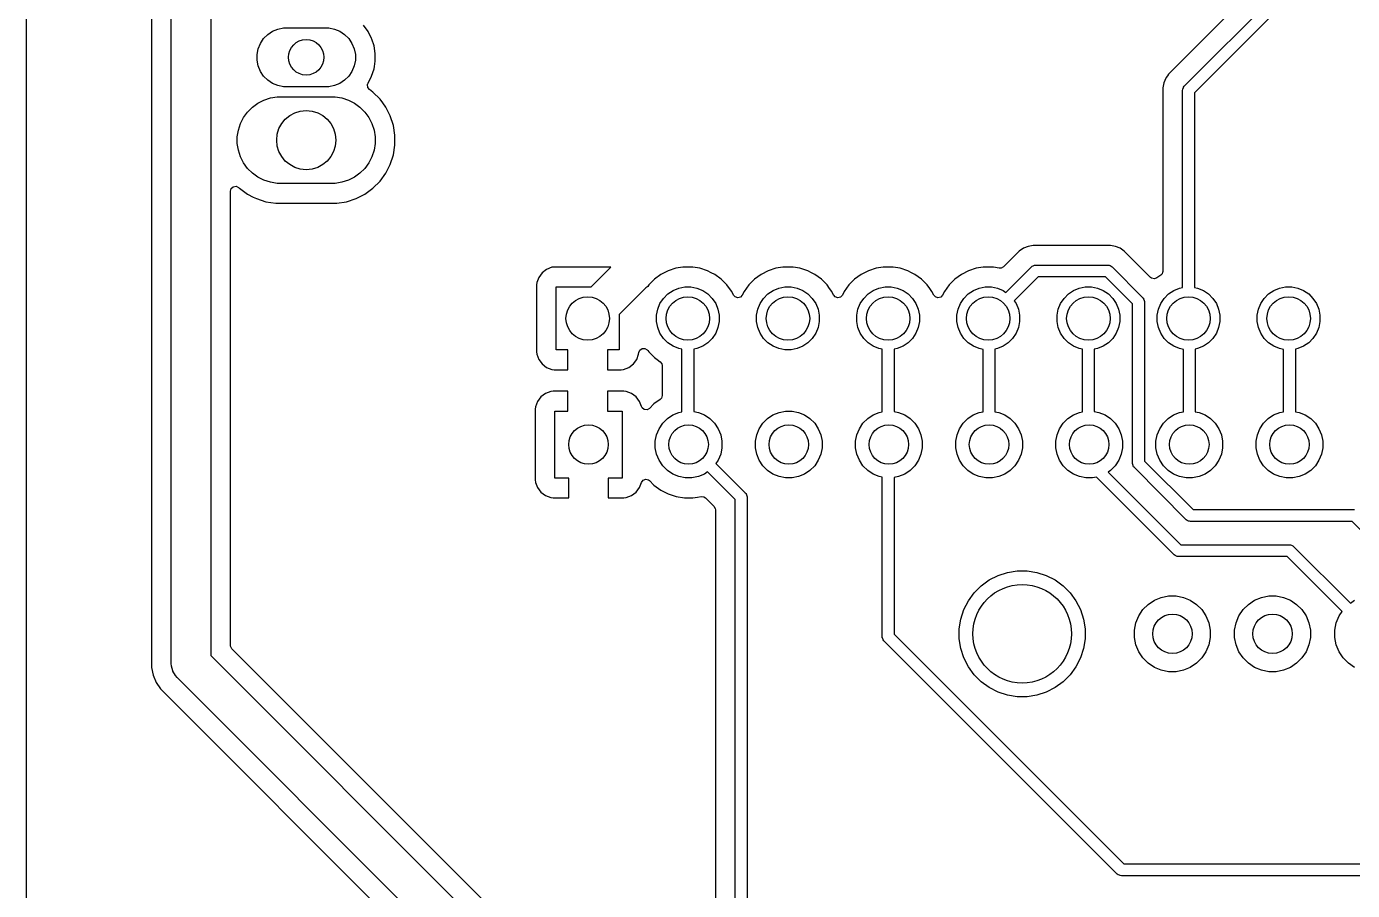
# Model space of a CAD drawing. Extents: x 4.41 to 8.11, y -5.15 to -2.23.
# Drawn here: x 4.414 to 5.739, y -4.548 to -3.685 of the extents above; entities that cross this region are included whole.
import ezdxf

# ---------------------------------------------------------------- set-up
doc = ezdxf.new("R2010")
doc.units = 0
doc.header["$MEASUREMENT"] = 0
doc.layers.add('BLACK', color=7, linetype='CONTINUOUS')

msp = doc.modelspace()

# ---------------------------------------------------------------- linework, layer by layer
at = {"layer": 'BLACK', "linetype": 'CONTINUOUS'}
for p, q in [((4.4144, -5.0424), (4.4144, -2.2384)), ((5.5706, -3.7445), (5.9216, -3.3935)), ((5.9317, -3.4001), (5.5807, -3.7511)), ((5.8559, -3.4314), (5.5549, -3.7324)), ((4.5393, -3.5808), (4.5393, -4.325)), ((4.559, -4.3211), (4.559, -3.5847)), ((4.5984, -3.5928), (4.5984, -4.313)), ((4.6512, -3.697), (4.6553, -3.6929)), ((4.6553, -3.6929), (4.6601, -3.6897)), ((4.6601, -3.6897), (4.6654, -3.6875)), ((4.6654, -3.6875), (4.6711, -3.6864)), ((4.6711, -3.6864), (4.674, -3.6862)), ((4.674, -3.6862), (4.7134, -3.6862)), ((4.7134, -3.6862), (4.7163, -3.6864)), ((4.7163, -3.6864), (4.722, -3.6875)), ((4.722, -3.6875), (4.7273, -3.6897)), ((4.7273, -3.6897), (4.7321, -3.6929)), ((4.7321, -3.6929), (4.7362, -3.697)), ((4.7555, -3.6899), (4.7509, -3.6837)), ((4.759, -3.6968), (4.7555, -3.6899)), ((4.6446, -3.7129), (4.6458, -3.7072)), ((4.6458, -3.7072), (4.648, -3.7018)), ((4.648, -3.7018), (4.6512, -3.697)), ((4.7362, -3.697), (4.7394, -3.7018)), ((4.7394, -3.7018), (4.7416, -3.7072)), ((4.7416, -3.7072), (4.7428, -3.7129)), ((4.7592, -3.6976), (4.759, -3.6968)), ((4.759, -3.6968), (4.759, -3.6968)), ((4.759, -3.6968), (4.759, -3.6968)), ((4.7614, -3.7042), (4.7592, -3.6976)), ((4.7626, -3.7119), (4.7614, -3.7042)), ((4.6446, -3.7186), (4.6446, -3.7129)), ((4.6458, -3.7243), (4.6446, -3.7186)), ((4.7428, -3.7186), (4.7416, -3.7243)), ((4.7428, -3.7129), (4.7428, -3.7186)), ((4.7618, -3.7249), (4.7626, -3.7196)), ((4.7626, -3.7196), (4.7626, -3.7119)), ((4.648, -3.7297), (4.6458, -3.7243)), ((4.6512, -3.7345), (4.648, -3.7297)), ((4.7394, -3.7297), (4.7362, -3.7345)), ((4.7416, -3.7243), (4.7394, -3.7297)), ((4.759, -3.7346), (4.7614, -3.7273)), ((4.7614, -3.7273), (4.7618, -3.7249)), ((5.5549, -3.7324), (5.5537, -3.7341)), ((4.6553, -3.7386), (4.6512, -3.7345)), ((4.6601, -3.7418), (4.6553, -3.7386)), ((4.6654, -3.744), (4.6601, -3.7418)), ((4.6711, -3.7451), (4.6654, -3.744)), ((4.674, -3.7453), (4.6711, -3.7451)), ((4.7134, -3.7453), (4.674, -3.7453)), ((4.7163, -3.7451), (4.7134, -3.7453)), ((4.722, -3.744), (4.7163, -3.7451)), ((4.7273, -3.7418), (4.722, -3.744)), ((4.7321, -3.7386), (4.7273, -3.7418)), ((4.7362, -3.7345), (4.7321, -3.7386)), ((4.755, -3.7429), (4.7554, -3.7417)), ((4.7552, -3.7457), (4.755, -3.7429)), ((4.7569, -3.7479), (4.7552, -3.7457)), ((4.7554, -3.7417), (4.7555, -3.7416)), ((4.7555, -3.7416), (4.759, -3.7346)), ((4.7555, -3.7416), (4.7555, -3.7416)), ((5.5502, -3.7412), (5.5492, -3.7462)), ((5.5492, -3.7462), (5.5492, -3.9292)), ((5.5521, -3.7365), (5.5502, -3.7412)), ((5.5502, -3.7412), (5.5502, -3.7412)), ((5.5526, -3.7358), (5.5521, -3.7365)), ((5.5521, -3.7365), (5.5521, -3.7365)), ((5.5537, -3.7341), (5.5526, -3.7358)), ((5.5526, -3.7358), (5.5526, -3.7358)), ((5.5526, -3.7358), (5.5526, -3.7358)), ((5.569, -3.7475), (5.5698, -3.7457)), ((5.5698, -3.7457), (5.5699, -3.7454)), ((5.5699, -3.7454), (5.5706, -3.7445)), ((4.6455, -3.7615), (4.6515, -3.7584)), ((4.6515, -3.7584), (4.658, -3.7563)), ((4.658, -3.7563), (4.6647, -3.7553)), ((4.6647, -3.7553), (4.6681, -3.7551)), ((4.6681, -3.7551), (4.7193, -3.7551)), ((4.7193, -3.7551), (4.7227, -3.7553)), ((4.7227, -3.7553), (4.7294, -3.7563)), ((4.7294, -3.7563), (4.7359, -3.7584)), ((4.7359, -3.7584), (4.7419, -3.7615)), ((4.7603, -3.7504), (4.7569, -3.7479)), ((4.7674, -3.7574), (4.7603, -3.7504)), ((4.7603, -3.7504), (4.7603, -3.7504)), ((4.7702, -3.7613), (4.7674, -3.7574)), ((4.7674, -3.7574), (4.7674, -3.7574)), ((5.5689, -3.7487), (5.569, -3.7475)), ((5.5689, -3.9456), (5.5689, -3.7487)), ((5.5807, -3.7511), (5.5807, -3.9456)), ((4.6312, -3.7758), (4.6352, -3.7703)), ((4.6352, -3.7703), (4.64, -3.7655)), ((4.64, -3.7655), (4.6455, -3.7615)), ((4.7419, -3.7615), (4.7474, -3.7655)), ((4.7474, -3.7655), (4.7522, -3.7703)), ((4.7522, -3.7703), (4.7562, -3.7758)), ((4.7732, -3.7654), (4.7702, -3.7613)), ((4.7746, -3.7682), (4.7732, -3.7654)), ((4.7777, -3.7742), (4.7746, -3.7682)), ((4.626, -3.7883), (4.6281, -3.7819)), ((4.6281, -3.7819), (4.6312, -3.7758)), ((4.7562, -3.7758), (4.7593, -3.7819)), ((4.7593, -3.7819), (4.7614, -3.7883)), ((4.7808, -3.7837), (4.7777, -3.7742)), ((4.7777, -3.7742), (4.7777, -3.7742)), ((4.7777, -3.7742), (4.7777, -3.7742)), ((4.7823, -3.7935), (4.7808, -3.7837)), ((4.6249, -3.795), (4.626, -3.7883)), ((4.6249, -3.8018), (4.6249, -3.795)), ((4.7614, -3.7883), (4.7625, -3.795)), ((4.7625, -3.795), (4.7625, -3.8018)), ((4.7823, -3.8034), (4.7823, -3.7935)), ((4.626, -3.8085), (4.6249, -3.8018)), ((4.6281, -3.815), (4.626, -3.8085)), ((4.7614, -3.8085), (4.7593, -3.815)), ((4.7625, -3.8018), (4.7614, -3.8085)), ((4.7777, -3.8226), (4.7808, -3.8132)), ((4.7808, -3.8132), (4.7823, -3.8034)), ((4.6312, -3.8211), (4.6281, -3.815)), ((4.6352, -3.8266), (4.6312, -3.8211)), ((4.64, -3.8314), (4.6352, -3.8266)), ((4.7522, -3.8266), (4.7474, -3.8314)), ((4.7562, -3.8211), (4.7522, -3.8266)), ((4.7593, -3.815), (4.7562, -3.8211)), ((4.7732, -3.8315), (4.7777, -3.8226)), ((4.6455, -3.8354), (4.64, -3.8314)), ((4.6515, -3.8384), (4.6455, -3.8354)), ((4.658, -3.8405), (4.6515, -3.8384)), ((4.7359, -3.8384), (4.7294, -3.8405)), ((4.7419, -3.8354), (4.7359, -3.8384)), ((4.7474, -3.8314), (4.7419, -3.8354)), ((4.7603, -3.8465), (4.7674, -3.8395)), ((4.7674, -3.8395), (4.7732, -3.8315)), ((4.6181, -3.8493), (4.6189, -3.8467)), ((4.6181, -4.3028), (4.6181, -3.8493)), ((4.6189, -3.8467), (4.6209, -3.8449)), ((4.6209, -3.8449), (4.6237, -3.8445)), ((4.6237, -3.8445), (4.6262, -3.8456)), ((4.6262, -3.8456), (4.6264, -3.8459)), ((4.6264, -3.8459), (4.6271, -3.8465)), ((4.6271, -3.8465), (4.6271, -3.8465)), ((4.6271, -3.8465), (4.6324, -3.8504)), ((4.6324, -3.8504), (4.6351, -3.8523)), ((4.6351, -3.8523), (4.6407, -3.8552)), ((4.6647, -3.8416), (4.658, -3.8405)), ((4.6681, -3.8417), (4.6647, -3.8416)), ((4.7193, -3.8417), (4.6681, -3.8417)), ((4.7227, -3.8416), (4.7193, -3.8417)), ((4.7294, -3.8405), (4.7227, -3.8416)), ((4.7435, -3.8568), (4.7523, -3.8523)), ((4.7523, -3.8523), (4.7603, -3.8465)), ((4.6407, -3.8552), (4.6439, -3.8568)), ((4.6439, -3.8568), (4.6439, -3.8568)), ((4.6439, -3.8568), (4.6439, -3.8568)), ((4.6439, -3.8568), (4.6534, -3.8599)), ((4.6534, -3.8599), (4.6632, -3.8614)), ((4.6632, -3.8614), (4.6632, -3.8614)), ((4.6632, -3.8614), (4.7243, -3.8614)), ((4.7243, -3.8614), (4.734, -3.8599)), ((4.7243, -3.8614), (4.7243, -3.8614)), ((4.734, -3.8599), (4.7435, -3.8568)), ((5.4146, -3.9045), (5.41, -3.9064)), ((5.4196, -3.9035), (5.4146, -3.9045)), ((5.4146, -3.9045), (5.4146, -3.9045)), ((5.4969, -3.9035), (5.4196, -3.9035)), ((5.4196, -3.9035), (5.4196, -3.9035)), ((5.5019, -3.9045), (5.4969, -3.9035)), ((5.4969, -3.9035), (5.4969, -3.9035)), ((5.5065, -3.9064), (5.5019, -3.9045)), ((5.5019, -3.9045), (5.5019, -3.9045)), ((5.4058, -3.9092), (5.39, -3.9249)), ((5.41, -3.9064), (5.4058, -3.9092)), ((5.4058, -3.9092), (5.4058, -3.9092)), ((5.5107, -3.9092), (5.5065, -3.9064)), ((5.537, -3.9355), (5.5107, -3.9092)), ((5.5107, -3.9092), (5.5107, -3.9092)), ((5.5107, -3.9092), (5.5107, -3.9092)), ((4.9292, -3.9308), (4.9259, -3.9354)), ((4.9338, -3.9274), (4.9292, -3.9308)), ((4.9292, -3.9308), (4.9292, -3.9308)), ((4.9391, -3.9254), (4.9338, -3.9274)), ((4.9338, -3.9274), (4.9338, -3.9274)), ((4.9414, -3.9252), (4.9391, -3.9254)), ((4.9391, -3.9254), (4.9391, -3.9254)), ((4.9979, -3.9252), (4.9414, -3.9252)), ((4.9782, -3.9449), (4.9979, -3.9252)), ((5.048, -3.9326), (5.0414, -3.9373)), ((5.0551, -3.9289), (5.048, -3.9326)), ((5.0628, -3.9264), (5.0551, -3.9289)), ((5.0698, -3.9253), (5.0628, -3.9264)), ((5.0708, -3.9252), (5.0698, -3.9253)), ((5.0788, -3.9252), (5.0708, -3.9252)), ((5.0799, -3.9253), (5.0788, -3.9252)), ((5.0868, -3.9264), (5.0799, -3.9253)), ((5.0945, -3.9289), (5.0868, -3.9264)), ((5.0982, -3.9308), (5.0945, -3.9289)), ((5.1016, -3.9326), (5.0982, -3.9308)), ((5.1082, -3.9373), (5.1016, -3.9326)), ((5.1016, -3.9326), (5.1016, -3.9326)), ((5.1016, -3.9326), (5.1016, -3.9326)), ((5.148, -3.9326), (5.1414, -3.9373)), ((5.1551, -3.9289), (5.148, -3.9326)), ((5.1628, -3.9264), (5.1551, -3.9289)), ((5.1698, -3.9253), (5.1628, -3.9264)), ((5.1708, -3.9252), (5.1698, -3.9253)), ((5.1788, -3.9252), (5.1708, -3.9252)), ((5.1799, -3.9253), (5.1788, -3.9252)), ((5.1868, -3.9264), (5.1799, -3.9253)), ((5.1945, -3.9289), (5.1868, -3.9264)), ((5.1982, -3.9308), (5.1945, -3.9289)), ((5.2016, -3.9326), (5.1982, -3.9308)), ((5.2082, -3.9373), (5.2016, -3.9326)), ((5.2016, -3.9326), (5.2016, -3.9326)), ((5.2016, -3.9326), (5.2016, -3.9326)), ((5.248, -3.9326), (5.2414, -3.9373)), ((5.2551, -3.9289), (5.248, -3.9326)), ((5.2628, -3.9264), (5.2551, -3.9289)), ((5.2698, -3.9253), (5.2628, -3.9264)), ((5.2708, -3.9252), (5.2698, -3.9253)), ((5.2788, -3.9252), (5.2708, -3.9252)), ((5.2799, -3.9253), (5.2788, -3.9252)), ((5.2868, -3.9264), (5.2799, -3.9253)), ((5.2945, -3.9289), (5.2868, -3.9264)), ((5.2982, -3.9308), (5.2945, -3.9289)), ((5.3016, -3.9326), (5.2982, -3.9308)), ((5.3082, -3.9373), (5.3016, -3.9326)), ((5.3016, -3.9326), (5.3016, -3.9326)), ((5.3016, -3.9326), (5.3016, -3.9326)), ((5.348, -3.9326), (5.3414, -3.9373)), ((5.3551, -3.9289), (5.348, -3.9326)), ((5.3628, -3.9264), (5.3551, -3.9289)), ((5.3698, -3.9253), (5.3628, -3.9264)), ((5.3708, -3.9252), (5.3698, -3.9253)), ((5.3788, -3.9252), (5.3708, -3.9252)), ((5.3801, -3.9254), (5.3788, -3.9252)), ((5.3858, -3.9263), (5.3801, -3.9254)), ((5.3876, -3.9262), (5.3858, -3.9263)), ((5.39, -3.9249), (5.3876, -3.9262)), ((5.3924, -3.9504), (5.4179, -3.9249)), ((5.4179, -3.9249), (5.4188, -3.9242)), ((5.4188, -3.9242), (5.4197, -3.9238)), ((5.4197, -3.9238), (5.4209, -3.9233)), ((5.4209, -3.9233), (5.4221, -3.9232)), ((5.4221, -3.9232), (5.4944, -3.9232)), ((5.4944, -3.9232), (5.4955, -3.9233)), ((5.4955, -3.9233), (5.4964, -3.9237)), ((5.4964, -3.9237), (5.4977, -3.9242)), ((5.4977, -3.9242), (5.4986, -3.9249)), ((5.4986, -3.9249), (5.529, -3.9554)), ((5.5482, -3.9322), (5.5472, -3.9332)), ((5.5484, -3.9318), (5.5482, -3.932)), ((5.5482, -3.932), (5.5482, -3.9322)), ((5.5487, -3.9307), (5.5484, -3.9318)), ((5.5492, -3.9296), (5.5487, -3.9307)), ((5.5492, -3.9292), (5.5491, -3.9294)), ((5.5491, -3.9294), (5.5492, -3.9296)), ((4.9239, -3.9407), (4.9236, -3.943)), ((4.9236, -3.943), (4.9236, -4.0098)), ((4.9259, -3.9354), (4.9239, -3.9407)), ((4.9239, -3.9407), (4.9239, -3.9407)), ((4.9259, -3.9354), (4.9259, -3.9354)), ((4.9433, -4.0079), (4.9433, -3.9449)), ((4.9433, -3.9449), (4.9782, -3.9449)), ((5.0328, -3.9459), (5.0063, -3.9724)), ((5.0347, -3.9445), (5.0328, -3.9459)), ((5.0357, -3.943), (5.0347, -3.9445)), ((5.0414, -3.9373), (5.0357, -3.943)), ((5.0357, -3.943), (5.0357, -3.943)), ((5.0657, -3.9462), (5.0717, -3.945)), ((5.0717, -3.945), (5.0779, -3.945)), ((5.0779, -3.945), (5.0839, -3.9462)), ((5.1139, -3.943), (5.1082, -3.9373)), ((5.1164, -3.9465), (5.1139, -3.943)), ((5.1357, -3.943), (5.131, -3.9495)), ((5.1414, -3.9373), (5.1357, -3.943)), ((5.1657, -3.9462), (5.1717, -3.945)), ((5.1717, -3.945), (5.1779, -3.945)), ((5.1779, -3.945), (5.1839, -3.9462)), ((5.2139, -3.943), (5.2082, -3.9373)), ((5.2164, -3.9465), (5.2139, -3.943)), ((5.2357, -3.943), (5.231, -3.9495)), ((5.2414, -3.9373), (5.2357, -3.943)), ((5.2657, -3.9462), (5.2717, -3.945)), ((5.2717, -3.945), (5.2779, -3.945)), ((5.2779, -3.945), (5.2839, -3.9462)), ((5.3139, -3.943), (5.3082, -3.9373)), ((5.3164, -3.9465), (5.3139, -3.943)), ((5.3357, -3.943), (5.331, -3.9495)), ((5.3414, -3.9373), (5.3357, -3.943)), ((5.3657, -3.9462), (5.3717, -3.945)), ((5.3717, -3.945), (5.3779, -3.945)), ((5.3779, -3.945), (5.3839, -3.9462)), ((5.4245, -3.935), (5.4007, -3.9588)), ((5.4919, -3.935), (5.4245, -3.935)), ((5.4657, -3.9462), (5.4717, -3.945)), ((5.4717, -3.945), (5.4779, -3.945)), ((5.4779, -3.945), (5.4839, -3.9462)), ((5.5189, -3.962), (5.4919, -3.935)), ((5.538, -3.9363), (5.537, -3.9355)), ((5.5407, -3.9369), (5.538, -3.9363)), ((5.5433, -3.936), (5.5407, -3.9369)), ((5.5472, -3.9332), (5.5433, -3.936)), ((5.5657, -3.9462), (5.5689, -3.9456)), ((5.5807, -3.9456), (5.5839, -3.9462)), ((5.6657, -3.9462), (5.6717, -3.945)), ((5.6717, -3.945), (5.6779, -3.945)), ((5.6779, -3.945), (5.6839, -3.9462)), ((5.047, -3.9615), (5.0505, -3.9564)), ((5.0505, -3.9564), (5.0548, -3.952)), ((5.0548, -3.952), (5.06, -3.9486)), ((5.06, -3.9486), (5.0657, -3.9462)), ((5.0839, -3.9462), (5.0897, -3.9486)), ((5.0897, -3.9486), (5.0948, -3.952)), ((5.0948, -3.952), (5.0991, -3.9564)), ((5.0991, -3.9564), (5.1026, -3.9615)), ((5.1186, -3.9495), (5.1164, -3.9465)), ((5.1204, -3.9531), (5.1186, -3.9495)), ((5.1205, -3.9532), (5.1204, -3.9531)), ((5.122, -3.955), (5.1205, -3.9532)), ((5.1246, -3.9559), (5.122, -3.955)), ((5.1273, -3.9552), (5.1246, -3.9559)), ((5.1292, -3.9532), (5.1273, -3.9552)), ((5.131, -3.9495), (5.1292, -3.9532)), ((5.147, -3.9615), (5.1505, -3.9564)), ((5.1505, -3.9564), (5.1548, -3.952)), ((5.1548, -3.952), (5.16, -3.9486)), ((5.16, -3.9486), (5.1657, -3.9462)), ((5.1839, -3.9462), (5.1897, -3.9486)), ((5.1897, -3.9486), (5.1948, -3.952)), ((5.1948, -3.952), (5.1991, -3.9564)), ((5.1991, -3.9564), (5.2026, -3.9615)), ((5.2186, -3.9495), (5.2164, -3.9465)), ((5.2204, -3.9531), (5.2186, -3.9495)), ((5.2205, -3.9532), (5.2204, -3.9531)), ((5.222, -3.955), (5.2205, -3.9532)), ((5.2246, -3.9559), (5.222, -3.955)), ((5.2273, -3.9552), (5.2246, -3.9559)), ((5.2292, -3.9532), (5.2273, -3.9552)), ((5.231, -3.9495), (5.2292, -3.9532)), ((5.247, -3.9615), (5.2505, -3.9564)), ((5.2505, -3.9564), (5.2548, -3.952)), ((5.2548, -3.952), (5.26, -3.9486)), ((5.26, -3.9486), (5.2657, -3.9462)), ((5.2839, -3.9462), (5.2897, -3.9486)), ((5.2897, -3.9486), (5.2948, -3.952)), ((5.2948, -3.952), (5.2991, -3.9564)), ((5.2991, -3.9564), (5.3026, -3.9615)), ((5.3186, -3.9495), (5.3164, -3.9465)), ((5.3204, -3.9531), (5.3186, -3.9495)), ((5.3205, -3.9532), (5.3204, -3.9531)), ((5.322, -3.955), (5.3205, -3.9532)), ((5.3246, -3.9559), (5.322, -3.955)), ((5.3273, -3.9552), (5.3246, -3.9559)), ((5.3292, -3.9532), (5.3273, -3.9552)), ((5.331, -3.9495), (5.3292, -3.9532)), ((5.347, -3.9615), (5.3505, -3.9564)), ((5.3505, -3.9564), (5.3548, -3.952)), ((5.3548, -3.952), (5.36, -3.9486)), ((5.36, -3.9486), (5.3657, -3.9462)), ((5.3839, -3.9462), (5.3897, -3.9486)), ((5.3897, -3.9486), (5.3924, -3.9504)), ((5.4007, -3.9588), (5.4026, -3.9615)), ((5.447, -3.9615), (5.4505, -3.9564)), ((5.4505, -3.9564), (5.4548, -3.952)), ((5.4548, -3.952), (5.46, -3.9486)), ((5.46, -3.9486), (5.4657, -3.9462)), ((5.4839, -3.9462), (5.4897, -3.9486)), ((5.4897, -3.9486), (5.4948, -3.952)), ((5.4948, -3.952), (5.4991, -3.9564)), ((5.4991, -3.9564), (5.5026, -3.9615)), ((5.529, -3.9554), (5.5298, -3.9563)), ((5.5298, -3.9563), (5.53, -3.9569)), ((5.53, -3.9569), (5.5306, -3.9584)), ((5.5306, -3.9584), (5.5307, -3.9595)), ((5.547, -3.9615), (5.5505, -3.9564)), ((5.5505, -3.9564), (5.5548, -3.952)), ((5.5548, -3.952), (5.56, -3.9486)), ((5.56, -3.9486), (5.5657, -3.9462)), ((5.5839, -3.9462), (5.5897, -3.9486)), ((5.5897, -3.9486), (5.5948, -3.952)), ((5.5948, -3.952), (5.5991, -3.9564)), ((5.5991, -3.9564), (5.6026, -3.9615)), ((5.647, -3.9615), (5.6505, -3.9564)), ((5.6505, -3.9564), (5.6548, -3.952)), ((5.6548, -3.952), (5.66, -3.9486)), ((5.66, -3.9486), (5.6657, -3.9462)), ((5.6839, -3.9462), (5.6897, -3.9486)), ((5.6897, -3.9486), (5.6948, -3.952)), ((5.6948, -3.952), (5.6991, -3.9564)), ((5.6991, -3.9564), (5.7026, -3.9615)), ((5.0063, -3.9724), (5.0063, -4.0079)), ((5.0435, -3.9733), (5.0447, -3.9672)), ((5.0447, -3.9672), (5.047, -3.9615)), ((5.1026, -3.9615), (5.1049, -3.9672)), ((5.1049, -3.9672), (5.1061, -3.9733)), ((5.1435, -3.9733), (5.1447, -3.9672)), ((5.1447, -3.9672), (5.147, -3.9615)), ((5.2026, -3.9615), (5.2049, -3.9672)), ((5.2049, -3.9672), (5.2061, -3.9733)), ((5.2435, -3.9733), (5.2447, -3.9672)), ((5.2447, -3.9672), (5.247, -3.9615)), ((5.3026, -3.9615), (5.3049, -3.9672)), ((5.3049, -3.9672), (5.3061, -3.9733)), ((5.3435, -3.9733), (5.3447, -3.9672)), ((5.3447, -3.9672), (5.347, -3.9615)), ((5.4026, -3.9615), (5.4049, -3.9672)), ((5.4049, -3.9672), (5.4061, -3.9733)), ((5.4435, -3.9733), (5.4447, -3.9672)), ((5.4447, -3.9672), (5.447, -3.9615)), ((5.5026, -3.9615), (5.5049, -3.9672)), ((5.5049, -3.9672), (5.5061, -3.9733)), ((5.5189, -4.1213), (5.5189, -3.962)), ((5.5307, -3.9595), (5.5307, -4.1188)), ((5.5435, -3.9733), (5.5447, -3.9672)), ((5.5447, -3.9672), (5.547, -3.9615)), ((5.6026, -3.9615), (5.6049, -3.9672)), ((5.6049, -3.9672), (5.6061, -3.9733)), ((5.6435, -3.9733), (5.6447, -3.9672)), ((5.6447, -3.9672), (5.647, -3.9615)), ((5.7026, -3.9615), (5.7049, -3.9672)), ((5.7049, -3.9672), (5.7061, -3.9733)), ((5.0435, -3.9795), (5.0435, -3.9733)), ((5.0447, -3.9855), (5.0435, -3.9795)), ((5.047, -3.9912), (5.0447, -3.9855)), ((5.1049, -3.9855), (5.1026, -3.9912)), ((5.1061, -3.9795), (5.1049, -3.9855)), ((5.1061, -3.9733), (5.1061, -3.9795)), ((5.1435, -3.9795), (5.1435, -3.9733)), ((5.1447, -3.9855), (5.1435, -3.9795)), ((5.147, -3.9912), (5.1447, -3.9855)), ((5.2049, -3.9855), (5.2026, -3.9912)), ((5.2061, -3.9795), (5.2049, -3.9855)), ((5.2061, -3.9733), (5.2061, -3.9795)), ((5.2435, -3.9795), (5.2435, -3.9733)), ((5.2447, -3.9855), (5.2435, -3.9795)), ((5.247, -3.9912), (5.2447, -3.9855)), ((5.3049, -3.9855), (5.3026, -3.9912)), ((5.3061, -3.9795), (5.3049, -3.9855)), ((5.3061, -3.9733), (5.3061, -3.9795)), ((5.3435, -3.9795), (5.3435, -3.9733)), ((5.3447, -3.9855), (5.3435, -3.9795)), ((5.347, -3.9912), (5.3447, -3.9855)), ((5.4049, -3.9855), (5.4026, -3.9912)), ((5.4061, -3.9795), (5.4049, -3.9855)), ((5.4061, -3.9733), (5.4061, -3.9795)), ((5.4435, -3.9795), (5.4435, -3.9733)), ((5.4447, -3.9855), (5.4435, -3.9795)), ((5.447, -3.9912), (5.4447, -3.9855)), ((5.5049, -3.9855), (5.5026, -3.9912)), ((5.5061, -3.9795), (5.5049, -3.9855)), ((5.5061, -3.9733), (5.5061, -3.9795)), ((5.5435, -3.9795), (5.5435, -3.9733)), ((5.5447, -3.9855), (5.5435, -3.9795)), ((5.547, -3.9912), (5.5447, -3.9855)), ((5.6049, -3.9855), (5.6026, -3.9912)), ((5.6061, -3.9795), (5.6049, -3.9855)), ((5.6061, -3.9733), (5.6061, -3.9795)), ((5.6435, -3.9795), (5.6435, -3.9733)), ((5.6447, -3.9855), (5.6435, -3.9795)), ((5.647, -3.9912), (5.6447, -3.9855)), ((5.7049, -3.9855), (5.7026, -3.9912)), ((5.7061, -3.9795), (5.7049, -3.9855)), ((5.7061, -3.9733), (5.7061, -3.9795)), ((5.0505, -3.9964), (5.047, -3.9912)), ((5.0548, -4.0007), (5.0505, -3.9964)), ((5.0991, -3.9964), (5.0948, -4.0007)), ((5.1026, -3.9912), (5.0991, -3.9964)), ((5.1505, -3.9964), (5.147, -3.9912)), ((5.1548, -4.0007), (5.1505, -3.9964)), ((5.1991, -3.9964), (5.1948, -4.0007)), ((5.2026, -3.9912), (5.1991, -3.9964)), ((5.2505, -3.9964), (5.247, -3.9912)), ((5.2548, -4.0007), (5.2505, -3.9964)), ((5.2991, -3.9964), (5.2948, -4.0007)), ((5.3026, -3.9912), (5.2991, -3.9964)), ((5.3505, -3.9964), (5.347, -3.9912)), ((5.3548, -4.0007), (5.3505, -3.9964)), ((5.3991, -3.9964), (5.3948, -4.0007)), ((5.4026, -3.9912), (5.3991, -3.9964)), ((5.4505, -3.9964), (5.447, -3.9912)), ((5.4548, -4.0007), (5.4505, -3.9964)), ((5.4991, -3.9964), (5.4948, -4.0007)), ((5.5026, -3.9912), (5.4991, -3.9964)), ((5.5505, -3.9964), (5.547, -3.9912)), ((5.5548, -4.0007), (5.5505, -3.9964)), ((5.5991, -3.9964), (5.5948, -4.0007)), ((5.6026, -3.9912), (5.5991, -3.9964)), ((5.6505, -3.9964), (5.647, -3.9912)), ((5.6548, -4.0007), (5.6505, -3.9964)), ((5.6991, -3.9964), (5.6948, -4.0007)), ((5.7026, -3.9912), (5.6991, -3.9964)), ((4.9236, -4.0098), (4.9239, -4.0121)), ((4.9239, -4.0121), (4.9239, -4.0121)), ((4.9239, -4.0121), (4.9259, -4.0174)), ((4.9551, -4.0079), (4.9433, -4.0079)), ((4.9551, -4.0276), (4.9551, -4.0079)), ((5.0063, -4.0079), (4.9945, -4.0079)), ((4.9945, -4.0079), (4.9945, -4.0276)), ((5.0238, -4.0174), (5.0257, -4.0121)), ((5.0257, -4.0121), (5.0259, -4.0106)), ((5.0259, -4.0106), (5.0269, -4.0081)), ((5.0269, -4.0081), (5.0292, -4.0065)), ((5.0292, -4.0065), (5.032, -4.0064)), ((5.032, -4.0064), (5.0343, -4.0078)), ((5.0343, -4.0078), (5.0347, -4.0083)), ((5.0347, -4.0083), (5.0357, -4.0097)), ((5.0357, -4.0097), (5.0357, -4.0097)), ((5.0357, -4.0097), (5.0414, -4.0154)), ((5.06, -4.0042), (5.0548, -4.0007)), ((5.0657, -4.0065), (5.06, -4.0042)), ((5.0689, -4.0072), (5.0657, -4.0065)), ((5.0689, -4.0697), (5.0689, -4.0072)), ((5.0839, -4.0065), (5.0807, -4.0072)), ((5.0807, -4.0072), (5.0807, -4.0694)), ((5.0897, -4.0042), (5.0839, -4.0065)), ((5.0948, -4.0007), (5.0897, -4.0042)), ((5.16, -4.0042), (5.1548, -4.0007)), ((5.1657, -4.0065), (5.16, -4.0042)), ((5.1717, -4.0077), (5.1657, -4.0065)), ((5.1779, -4.0077), (5.1717, -4.0077)), ((5.1839, -4.0065), (5.1779, -4.0077)), ((5.1897, -4.0042), (5.1839, -4.0065)), ((5.1948, -4.0007), (5.1897, -4.0042)), ((5.26, -4.0042), (5.2548, -4.0007)), ((5.2657, -4.0065), (5.26, -4.0042)), ((5.2689, -4.0072), (5.2657, -4.0065)), ((5.2689, -4.0697), (5.2689, -4.0072)), ((5.2839, -4.0065), (5.2807, -4.0072)), ((5.2807, -4.0072), (5.2807, -4.0694)), ((5.2897, -4.0042), (5.2839, -4.0065)), ((5.2948, -4.0007), (5.2897, -4.0042)), ((5.36, -4.0042), (5.3548, -4.0007)), ((5.3657, -4.0065), (5.36, -4.0042)), ((5.3697, -4.0073), (5.3657, -4.0065)), ((5.3697, -4.0696), (5.3697, -4.0073)), ((5.3839, -4.0065), (5.3815, -4.007)), ((5.3815, -4.007), (5.3815, -4.0696)), ((5.3897, -4.0042), (5.3839, -4.0065)), ((5.3948, -4.0007), (5.3897, -4.0042)), ((5.46, -4.0042), (5.4548, -4.0007)), ((5.4657, -4.0065), (5.46, -4.0042)), ((5.4689, -4.0072), (5.4657, -4.0065)), ((5.4689, -4.0697), (5.4689, -4.0072)), ((5.4839, -4.0065), (5.4807, -4.0072)), ((5.4807, -4.0072), (5.4807, -4.0694)), ((5.4897, -4.0042), (5.4839, -4.0065)), ((5.4948, -4.0007), (5.4897, -4.0042)), ((5.56, -4.0042), (5.5548, -4.0007)), ((5.5657, -4.0065), (5.56, -4.0042)), ((5.5697, -4.0073), (5.5657, -4.0065)), ((5.5697, -4.0696), (5.5697, -4.0073)), ((5.5839, -4.0065), (5.5815, -4.007)), ((5.5815, -4.007), (5.5815, -4.0696)), ((5.5897, -4.0042), (5.5839, -4.0065)), ((5.5948, -4.0007), (5.5897, -4.0042)), ((5.66, -4.0042), (5.6548, -4.0007)), ((5.6657, -4.0065), (5.66, -4.0042)), ((5.6697, -4.0073), (5.6657, -4.0065)), ((5.6697, -4.0696), (5.6697, -4.0073)), ((5.6839, -4.0065), (5.6815, -4.007)), ((5.6815, -4.007), (5.6815, -4.0696)), ((5.6897, -4.0042), (5.6839, -4.0065)), ((5.6948, -4.0007), (5.6897, -4.0042)), ((4.9259, -4.0174), (4.9259, -4.0174)), ((4.9259, -4.0174), (4.9292, -4.0219)), ((4.9292, -4.0219), (4.9292, -4.0219)), ((4.9292, -4.0219), (4.9338, -4.0253)), ((4.9338, -4.0253), (4.9338, -4.0253)), ((4.9338, -4.0253), (4.9391, -4.0273)), ((5.0105, -4.0273), (5.0158, -4.0253)), ((5.0158, -4.0253), (5.0204, -4.0219)), ((5.0158, -4.0253), (5.0158, -4.0253)), ((5.0204, -4.0219), (5.0238, -4.0174)), ((5.0204, -4.0219), (5.0204, -4.0219)), ((5.0238, -4.0174), (5.0238, -4.0174)), ((5.0414, -4.0154), (5.0442, -4.0174)), ((5.0442, -4.0174), (5.0472, -4.0196)), ((5.0472, -4.0196), (5.0489, -4.0218)), ((5.0489, -4.0218), (5.0492, -4.0235)), ((5.0492, -4.0235), (5.0492, -4.0533)), ((4.9391, -4.0273), (4.9391, -4.0273)), ((4.9391, -4.0273), (4.9414, -4.0276)), ((4.9414, -4.0276), (4.9414, -4.0276)), ((4.9414, -4.0276), (4.9551, -4.0276)), ((4.9945, -4.0276), (5.0082, -4.0276)), ((5.0082, -4.0276), (5.0105, -4.0273)), ((5.0082, -4.0276), (5.0082, -4.0276)), ((5.0105, -4.0273), (5.0105, -4.0273)), ((4.9326, -4.0514), (4.9281, -4.0548)), ((4.9379, -4.0495), (4.9326, -4.0514)), ((4.9326, -4.0514), (4.9326, -4.0514)), ((4.9402, -4.0492), (4.9379, -4.0495)), ((4.9379, -4.0495), (4.9379, -4.0495)), ((4.9551, -4.0492), (4.9402, -4.0492)), ((4.9551, -4.0689), (4.9551, -4.0492)), ((5.0109, -4.0492), (4.9945, -4.0492)), ((4.9945, -4.0492), (4.9945, -4.0689)), ((5.0133, -4.0495), (5.0109, -4.0492)), ((5.0186, -4.0514), (5.0133, -4.0495)), ((5.0133, -4.0495), (5.0133, -4.0495)), ((5.0231, -4.0548), (5.0186, -4.0514)), ((5.0186, -4.0514), (5.0186, -4.0514)), ((4.9227, -4.0647), (4.9224, -4.067)), ((4.9247, -4.0594), (4.9227, -4.0647)), ((4.9227, -4.0647), (4.9227, -4.0647)), ((4.9281, -4.0548), (4.9247, -4.0594)), ((4.9247, -4.0594), (4.9247, -4.0594)), ((4.9281, -4.0548), (4.9281, -4.0548)), ((5.0265, -4.0594), (5.0231, -4.0548)), ((5.0231, -4.0548), (5.0231, -4.0548)), ((5.0284, -4.0645), (5.0265, -4.0594)), ((5.0265, -4.0594), (5.0265, -4.0594)), ((5.0291, -4.0658), (5.0284, -4.0645)), ((5.041, -4.0618), (5.0365, -4.0663)), ((5.0472, -4.0573), (5.041, -4.0618)), ((5.0484, -4.056), (5.0472, -4.0573)), ((5.0492, -4.0533), (5.0484, -4.056)), ((4.9224, -4.067), (4.9224, -4.1377)), ((4.9421, -4.1358), (4.9421, -4.0689)), ((4.9421, -4.0689), (4.9551, -4.0689)), ((4.9945, -4.0689), (5.0091, -4.0689)), ((5.0091, -4.0689), (5.0091, -4.1358)), ((5.0313, -4.0674), (5.0291, -4.0658)), ((5.0341, -4.0676), (5.0313, -4.0674)), ((5.0365, -4.0663), (5.0341, -4.0676)), ((5.0497, -4.0811), (5.0544, -4.0765)), ((5.0544, -4.0765), (5.0598, -4.0728)), ((5.0598, -4.0728), (5.0659, -4.0703)), ((5.0659, -4.0703), (5.0689, -4.0697)), ((5.0807, -4.0694), (5.0853, -4.0703)), ((5.0853, -4.0703), (5.0914, -4.0728)), ((5.0914, -4.0728), (5.0968, -4.0765)), ((5.0968, -4.0765), (5.1015, -4.0811)), ((5.1497, -4.0811), (5.1544, -4.0765)), ((5.1544, -4.0765), (5.1598, -4.0728)), ((5.1598, -4.0728), (5.1659, -4.0703)), ((5.1659, -4.0703), (5.1723, -4.0691)), ((5.1723, -4.0691), (5.1789, -4.0691)), ((5.1789, -4.0691), (5.1853, -4.0703)), ((5.1853, -4.0703), (5.1914, -4.0728)), ((5.1914, -4.0728), (5.1968, -4.0765)), ((5.1968, -4.0765), (5.2015, -4.0811)), ((5.2497, -4.0811), (5.2544, -4.0765)), ((5.2544, -4.0765), (5.2598, -4.0728)), ((5.2598, -4.0728), (5.2659, -4.0703)), ((5.2659, -4.0703), (5.2689, -4.0697)), ((5.2807, -4.0694), (5.2853, -4.0703)), ((5.2853, -4.0703), (5.2914, -4.0728)), ((5.2914, -4.0728), (5.2968, -4.0765)), ((5.2968, -4.0765), (5.3015, -4.0811)), ((5.3497, -4.0811), (5.3544, -4.0765)), ((5.3544, -4.0765), (5.3598, -4.0728)), ((5.3598, -4.0728), (5.3659, -4.0703)), ((5.3659, -4.0703), (5.3697, -4.0696)), ((5.3815, -4.0696), (5.3853, -4.0703)), ((5.3853, -4.0703), (5.3914, -4.0728)), ((5.3914, -4.0728), (5.3968, -4.0765)), ((5.3968, -4.0765), (5.4015, -4.0811)), ((5.4497, -4.0811), (5.4544, -4.0765)), ((5.4544, -4.0765), (5.4598, -4.0728)), ((5.4598, -4.0728), (5.4659, -4.0703)), ((5.4659, -4.0703), (5.4689, -4.0697)), ((5.4807, -4.0694), (5.4853, -4.0703)), ((5.4853, -4.0703), (5.4914, -4.0728)), ((5.4914, -4.0728), (5.4968, -4.0765)), ((5.4968, -4.0765), (5.5015, -4.0811)), ((5.5497, -4.0811), (5.5544, -4.0765)), ((5.5544, -4.0765), (5.5598, -4.0728)), ((5.5598, -4.0728), (5.5659, -4.0703)), ((5.5659, -4.0703), (5.5697, -4.0696)), ((5.5815, -4.0696), (5.5853, -4.0703)), ((5.5853, -4.0703), (5.5914, -4.0728)), ((5.5914, -4.0728), (5.5968, -4.0765)), ((5.5968, -4.0765), (5.6015, -4.0811)), ((5.6497, -4.0811), (5.6544, -4.0765)), ((5.6544, -4.0765), (5.6598, -4.0728)), ((5.6598, -4.0728), (5.6659, -4.0703)), ((5.6659, -4.0703), (5.6697, -4.0696)), ((5.6815, -4.0696), (5.6853, -4.0703)), ((5.6853, -4.0703), (5.6914, -4.0728)), ((5.6914, -4.0728), (5.6968, -4.0765)), ((5.6968, -4.0765), (5.7015, -4.0811)), ((5.0436, -4.0926), (5.0461, -4.0866)), ((5.0461, -4.0866), (5.0497, -4.0811)), ((5.1015, -4.0811), (5.1051, -4.0866)), ((5.1051, -4.0866), (5.1076, -4.0926)), ((5.1436, -4.0926), (5.1461, -4.0866)), ((5.1461, -4.0866), (5.1497, -4.0811)), ((5.2015, -4.0811), (5.2051, -4.0866)), ((5.2051, -4.0866), (5.2076, -4.0926)), ((5.2436, -4.0926), (5.2461, -4.0866)), ((5.2461, -4.0866), (5.2497, -4.0811)), ((5.3015, -4.0811), (5.3051, -4.0866)), ((5.3051, -4.0866), (5.3076, -4.0926)), ((5.3436, -4.0926), (5.3461, -4.0866)), ((5.3461, -4.0866), (5.3497, -4.0811)), ((5.4015, -4.0811), (5.4051, -4.0866)), ((5.4051, -4.0866), (5.4076, -4.0926)), ((5.4436, -4.0926), (5.4461, -4.0866)), ((5.4461, -4.0866), (5.4497, -4.0811)), ((5.5015, -4.0811), (5.5051, -4.0866)), ((5.5051, -4.0866), (5.5076, -4.0926)), ((5.5436, -4.0926), (5.5461, -4.0866)), ((5.5461, -4.0866), (5.5497, -4.0811)), ((5.6015, -4.0811), (5.6051, -4.0866)), ((5.6051, -4.0866), (5.6076, -4.0926)), ((5.6436, -4.0926), (5.6461, -4.0866)), ((5.6461, -4.0866), (5.6497, -4.0811)), ((5.7015, -4.0811), (5.7051, -4.0866)), ((5.7051, -4.0866), (5.7076, -4.0926)), ((5.0423, -4.0991), (5.0436, -4.0926)), ((5.0423, -4.1056), (5.0423, -4.0991)), ((5.1076, -4.0926), (5.1089, -4.0991)), ((5.1089, -4.0991), (5.1089, -4.1056)), ((5.1423, -4.0991), (5.1436, -4.0926)), ((5.1423, -4.1056), (5.1423, -4.0991)), ((5.2076, -4.0926), (5.2089, -4.0991)), ((5.2089, -4.0991), (5.2089, -4.1056)), ((5.2423, -4.0991), (5.2436, -4.0926)), ((5.2423, -4.1056), (5.2423, -4.0991)), ((5.3076, -4.0926), (5.3089, -4.0991)), ((5.3089, -4.0991), (5.3089, -4.1056)), ((5.3423, -4.0991), (5.3436, -4.0926)), ((5.3423, -4.1056), (5.3423, -4.0991)), ((5.4076, -4.0926), (5.4089, -4.0991)), ((5.4089, -4.0991), (5.4089, -4.1056)), ((5.4423, -4.0991), (5.4436, -4.0926)), ((5.4423, -4.1056), (5.4423, -4.0991)), ((5.5076, -4.0926), (5.5089, -4.0991)), ((5.5089, -4.0991), (5.5089, -4.1056)), ((5.5423, -4.0991), (5.5436, -4.0926)), ((5.5423, -4.1056), (5.5423, -4.0991)), ((5.6076, -4.0926), (5.6089, -4.0991)), ((5.6089, -4.0991), (5.6089, -4.1056)), ((5.6423, -4.0991), (5.6436, -4.0926)), ((5.6423, -4.1056), (5.6423, -4.0991)), ((5.7076, -4.0926), (5.7089, -4.0991)), ((5.7089, -4.0991), (5.7089, -4.1056)), ((5.0436, -4.1121), (5.0423, -4.1056)), ((5.0461, -4.1181), (5.0436, -4.1121)), ((5.1076, -4.1121), (5.1051, -4.1181)), ((5.1089, -4.1056), (5.1076, -4.1121)), ((5.1436, -4.1121), (5.1423, -4.1056)), ((5.1461, -4.1181), (5.1436, -4.1121)), ((5.2076, -4.1121), (5.2051, -4.1181)), ((5.2089, -4.1056), (5.2076, -4.1121)), ((5.2436, -4.1121), (5.2423, -4.1056)), ((5.2461, -4.1181), (5.2436, -4.1121)), ((5.3076, -4.1121), (5.3051, -4.1181)), ((5.3089, -4.1056), (5.3076, -4.1121)), ((5.3436, -4.1121), (5.3423, -4.1056)), ((5.3461, -4.1181), (5.3436, -4.1121)), ((5.4076, -4.1121), (5.4051, -4.1181)), ((5.4089, -4.1056), (5.4076, -4.1121)), ((5.4436, -4.1121), (5.4423, -4.1056)), ((5.4461, -4.1181), (5.4436, -4.1121)), ((5.5076, -4.1121), (5.5051, -4.1181)), ((5.5089, -4.1056), (5.5076, -4.1121)), ((5.5436, -4.1121), (5.5423, -4.1056)), ((5.5461, -4.1181), (5.5436, -4.1121)), ((5.6076, -4.1121), (5.6051, -4.1181)), ((5.6089, -4.1056), (5.6076, -4.1121)), ((5.6436, -4.1121), (5.6423, -4.1056)), ((5.6461, -4.1181), (5.6436, -4.1121)), ((5.7076, -4.1121), (5.7051, -4.1181)), ((5.7089, -4.1056), (5.7076, -4.1121)), ((5.0497, -4.1236), (5.0461, -4.1181)), ((5.0544, -4.1282), (5.0497, -4.1236)), ((5.0598, -4.1319), (5.0544, -4.1282)), ((5.0946, -4.1297), (5.0914, -4.1319)), ((5.122, -4.1572), (5.0946, -4.1297)), ((5.1051, -4.1181), (5.1029, -4.1214)), ((5.1029, -4.1214), (5.1321, -4.1505)), ((5.1497, -4.1236), (5.1461, -4.1181)), ((5.1544, -4.1282), (5.1497, -4.1236)), ((5.1598, -4.1319), (5.1544, -4.1282)), ((5.1968, -4.1282), (5.1914, -4.1319)), ((5.2015, -4.1236), (5.1968, -4.1282)), ((5.2051, -4.1181), (5.2015, -4.1236)), ((5.2497, -4.1236), (5.2461, -4.1181)), ((5.2544, -4.1282), (5.2497, -4.1236)), ((5.2598, -4.1319), (5.2544, -4.1282)), ((5.2968, -4.1282), (5.2914, -4.1319)), ((5.3015, -4.1236), (5.2968, -4.1282)), ((5.3051, -4.1181), (5.3015, -4.1236)), ((5.3497, -4.1236), (5.3461, -4.1181)), ((5.3544, -4.1282), (5.3497, -4.1236)), ((5.3598, -4.1319), (5.3544, -4.1282)), ((5.3968, -4.1282), (5.3914, -4.1319)), ((5.4015, -4.1236), (5.3968, -4.1282)), ((5.4051, -4.1181), (5.4015, -4.1236)), ((5.4497, -4.1236), (5.4461, -4.1181)), ((5.4544, -4.1282), (5.4497, -4.1236)), ((5.4598, -4.1319), (5.4544, -4.1282)), ((5.4968, -4.1282), (5.4945, -4.1298)), ((5.4945, -4.1298), (5.5672, -4.2024)), ((5.5015, -4.1236), (5.4968, -4.1282)), ((5.5051, -4.1181), (5.5015, -4.1236)), ((5.5191, -4.1224), (5.5189, -4.1213)), ((5.5199, -4.1245), (5.5191, -4.1224)), ((5.5207, -4.1254), (5.5199, -4.1245)), ((5.5726, -4.1774), (5.5207, -4.1254)), ((5.5307, -4.1188), (5.5793, -4.1673)), ((5.5497, -4.1236), (5.5461, -4.1181)), ((5.5544, -4.1282), (5.5497, -4.1236)), ((5.5598, -4.1319), (5.5544, -4.1282)), ((5.5968, -4.1282), (5.5914, -4.1319)), ((5.6015, -4.1236), (5.5968, -4.1282)), ((5.6051, -4.1181), (5.6015, -4.1236)), ((5.6497, -4.1236), (5.6461, -4.1181)), ((5.6544, -4.1282), (5.6497, -4.1236)), ((5.6598, -4.1319), (5.6544, -4.1282)), ((5.6968, -4.1282), (5.6914, -4.1319)), ((5.7015, -4.1236), (5.6968, -4.1282)), ((5.7051, -4.1181), (5.7015, -4.1236)), ((4.9224, -4.1377), (4.9227, -4.1401)), ((4.9227, -4.1401), (4.9227, -4.1401)), ((4.9227, -4.1401), (4.9247, -4.1454)), ((4.9559, -4.1358), (4.9421, -4.1358)), ((4.9559, -4.1555), (4.9559, -4.1358)), ((5.0091, -4.1358), (4.9953, -4.1358)), ((4.9953, -4.1358), (4.9953, -4.1555)), ((5.0265, -4.1454), (5.0284, -4.1402)), ((5.0284, -4.1402), (5.0301, -4.138)), ((5.0301, -4.138), (5.0327, -4.137)), ((5.0327, -4.137), (5.0354, -4.1376)), ((5.0354, -4.1376), (5.0365, -4.1384)), ((5.0365, -4.1384), (5.041, -4.1429)), ((5.041, -4.1429), (5.0477, -4.1478)), ((5.0659, -4.1344), (5.0598, -4.1319)), ((5.0723, -4.1357), (5.0659, -4.1344)), ((5.0789, -4.1357), (5.0723, -4.1357)), ((5.0853, -4.1344), (5.0789, -4.1357)), ((5.0914, -4.1319), (5.0853, -4.1344)), ((5.1659, -4.1344), (5.1598, -4.1319)), ((5.1723, -4.1357), (5.1659, -4.1344)), ((5.1789, -4.1357), (5.1723, -4.1357)), ((5.1853, -4.1344), (5.1789, -4.1357)), ((5.1914, -4.1319), (5.1853, -4.1344)), ((5.2659, -4.1344), (5.2598, -4.1319)), ((5.2689, -4.135), (5.2659, -4.1344)), ((5.2689, -4.294), (5.2689, -4.135)), ((5.2853, -4.1344), (5.2807, -4.1353)), ((5.2807, -4.1353), (5.2807, -4.2916)), ((5.2914, -4.1319), (5.2853, -4.1344)), ((5.3659, -4.1344), (5.3598, -4.1319)), ((5.3723, -4.1357), (5.3659, -4.1344)), ((5.3789, -4.1357), (5.3723, -4.1357)), ((5.3853, -4.1344), (5.3789, -4.1357)), ((5.3914, -4.1319), (5.3853, -4.1344)), ((5.4659, -4.1344), (5.4598, -4.1319)), ((5.4723, -4.1357), (5.4659, -4.1344)), ((5.4789, -4.1357), (5.4723, -4.1357)), ((5.4829, -4.1349), (5.4789, -4.1357)), ((5.5606, -4.2125), (5.4829, -4.1349)), ((5.5659, -4.1344), (5.5598, -4.1319)), ((5.5723, -4.1357), (5.5659, -4.1344)), ((5.5789, -4.1357), (5.5723, -4.1357)), ((5.5853, -4.1344), (5.5789, -4.1357)), ((5.5914, -4.1319), (5.5853, -4.1344)), ((5.6659, -4.1344), (5.6598, -4.1319)), ((5.6723, -4.1357), (5.6659, -4.1344)), ((5.6789, -4.1357), (5.6723, -4.1357)), ((5.6853, -4.1344), (5.6789, -4.1357)), ((5.6914, -4.1319), (5.6853, -4.1344)), ((4.9247, -4.1454), (4.9247, -4.1454)), ((4.9247, -4.1454), (4.9281, -4.1499)), ((4.9281, -4.1499), (4.9281, -4.1499)), ((4.9281, -4.1499), (4.9326, -4.1533)), ((4.9326, -4.1533), (4.9326, -4.1533)), ((4.9326, -4.1533), (4.9379, -4.1553)), ((4.9379, -4.1553), (4.9379, -4.1553)), ((4.9379, -4.1553), (4.9402, -4.1555)), ((4.9402, -4.1555), (4.9402, -4.1555)), ((4.9402, -4.1555), (4.9559, -4.1555)), ((4.9953, -4.1555), (5.0109, -4.1555)), ((5.0109, -4.1555), (5.0133, -4.1553)), ((5.0109, -4.1555), (5.0109, -4.1555)), ((5.0133, -4.1553), (5.0186, -4.1533)), ((5.0133, -4.1553), (5.0133, -4.1553)), ((5.0186, -4.1533), (5.0231, -4.1499)), ((5.0186, -4.1533), (5.0186, -4.1533)), ((5.0231, -4.1499), (5.0265, -4.1454)), ((5.0231, -4.1499), (5.0231, -4.1499)), ((5.0265, -4.1454), (5.0265, -4.1454)), ((5.0477, -4.1478), (5.0477, -4.1478)), ((5.0477, -4.1478), (5.0477, -4.1478)), ((5.0477, -4.1478), (5.0552, -4.1516)), ((5.0552, -4.1516), (5.0631, -4.1542)), ((5.0631, -4.1542), (5.0714, -4.1555)), ((5.0714, -4.1555), (5.0714, -4.1555)), ((5.0714, -4.1555), (5.0798, -4.1555)), ((5.0798, -4.1555), (5.0846, -4.1548)), ((5.0798, -4.1555), (5.0798, -4.1555)), ((5.0846, -4.1548), (5.0882, -4.1542)), ((5.0882, -4.1542), (5.0882, -4.1543)), ((5.0882, -4.1543), (5.0907, -4.1544)), ((5.0907, -4.1544), (5.0925, -4.1555)), ((5.0925, -4.1555), (5.1009, -4.1639)), ((5.122, -4.6102), (5.122, -4.1572)), ((5.1321, -4.1505), (5.1329, -4.1514)), ((5.1329, -4.1514), (5.1329, -4.1516)), ((5.1329, -4.1516), (5.1337, -4.1536)), ((5.1337, -4.1536), (5.1339, -4.1547)), ((5.1339, -4.1547), (5.1339, -4.6102)), ((5.1009, -4.1639), (5.1022, -4.1663)), ((5.1022, -4.1663), (5.1023, -4.1674)), ((5.1023, -4.1674), (5.1023, -4.5934)), ((5.5793, -4.1673), (5.7406, -4.1673)), ((5.5735, -4.1781), (5.5726, -4.1774)), ((5.5748, -4.1787), (5.5735, -4.1781)), ((5.5757, -4.179), (5.5748, -4.1787)), ((5.5768, -4.1791), (5.5757, -4.179)), ((5.7381, -4.1791), (5.5768, -4.1791)), ((5.8281, -4.2691), (5.7381, -4.1791)), ((5.5672, -4.2024), (5.6757, -4.2024)), ((5.6757, -4.2024), (5.6768, -4.2025)), ((5.6768, -4.2025), (5.6777, -4.2029)), ((5.6777, -4.2029), (5.6789, -4.2034)), ((5.6789, -4.2034), (5.6798, -4.2042)), ((5.6798, -4.2042), (5.7364, -4.2607)), ((5.5615, -4.2132), (5.5606, -4.2125)), ((5.5627, -4.2138), (5.5615, -4.2132)), ((5.5636, -4.2141), (5.5627, -4.2138)), ((5.5648, -4.2142), (5.5636, -4.2141)), ((5.6732, -4.2142), (5.5648, -4.2142)), ((5.7281, -4.2691), (5.6732, -4.2142)), ((5.3757, -4.2376), (5.3846, -4.2331)), ((5.3846, -4.2331), (5.394, -4.2301)), ((5.394, -4.2301), (5.4037, -4.2285)), ((5.4037, -4.2285), (5.4136, -4.2285)), ((5.4136, -4.2285), (5.4234, -4.2301)), ((5.4234, -4.2301), (5.4328, -4.2331)), ((5.4328, -4.2331), (5.4416, -4.2376)), ((5.355, -4.2584), (5.3608, -4.2504)), ((5.3608, -4.2504), (5.3678, -4.2434)), ((5.3678, -4.2434), (5.3757, -4.2376)), ((5.4416, -4.2376), (5.4496, -4.2434)), ((5.4496, -4.2434), (5.4566, -4.2504)), ((5.4566, -4.2504), (5.4624, -4.2584)), ((5.3505, -4.2672), (5.355, -4.2584)), ((5.4624, -4.2584), (5.4669, -4.2672)), ((5.5293, -4.2672), (5.5346, -4.262)), ((5.5346, -4.262), (5.5407, -4.2578)), ((5.5407, -4.2578), (5.5476, -4.255)), ((5.5476, -4.255), (5.5549, -4.2535)), ((5.5549, -4.2535), (5.5624, -4.2535)), ((5.5624, -4.2535), (5.5697, -4.255)), ((5.5697, -4.255), (5.5766, -4.2578)), ((5.5766, -4.2578), (5.5828, -4.262)), ((5.5828, -4.262), (5.588, -4.2672)), ((5.6293, -4.2672), (5.6346, -4.262)), ((5.6346, -4.262), (5.6407, -4.2578)), ((5.6407, -4.2578), (5.6476, -4.255)), ((5.6476, -4.255), (5.6549, -4.2535)), ((5.6549, -4.2535), (5.6624, -4.2535)), ((5.6624, -4.2535), (5.6697, -4.255)), ((5.6697, -4.255), (5.6766, -4.2578)), ((5.6766, -4.2578), (5.6828, -4.262)), ((5.6828, -4.262), (5.688, -4.2672)), ((5.7364, -4.2607), (5.7407, -4.2578)), ((5.3459, -4.2864), (5.3474, -4.2766)), ((5.3474, -4.2766), (5.3505, -4.2672)), ((5.4669, -4.2672), (5.4699, -4.2766)), ((5.4699, -4.2766), (5.4715, -4.2864)), ((5.5223, -4.2803), (5.5251, -4.2734)), ((5.5251, -4.2734), (5.5293, -4.2672)), ((5.588, -4.2672), (5.5922, -4.2734)), ((5.5922, -4.2734), (5.595, -4.2803)), ((5.6223, -4.2803), (5.6251, -4.2734)), ((5.6251, -4.2734), (5.6293, -4.2672)), ((5.688, -4.2672), (5.6922, -4.2734)), ((5.6922, -4.2734), (5.695, -4.2803)), ((5.7223, -4.2803), (5.7251, -4.2734)), ((5.7251, -4.2734), (5.7281, -4.2691)), ((5.3459, -4.2963), (5.3459, -4.2864)), ((5.4715, -4.2864), (5.4715, -4.2963)), ((5.5208, -4.2876), (5.5223, -4.2803)), ((5.5208, -4.2951), (5.5208, -4.2876)), ((5.595, -4.2803), (5.5965, -4.2876)), ((5.5965, -4.2876), (5.5965, -4.2951)), ((5.6208, -4.2876), (5.6223, -4.2803)), ((5.6208, -4.2951), (5.6208, -4.2876)), ((5.695, -4.2803), (5.6965, -4.2876)), ((5.6965, -4.2876), (5.6965, -4.2951)), ((5.7208, -4.2876), (5.7223, -4.2803)), ((5.7208, -4.2951), (5.7208, -4.2876)), ((4.6182, -4.3038), (4.6181, -4.3028)), ((5.269, -4.2952), (5.2689, -4.294)), ((5.2691, -4.2953), (5.269, -4.2952)), ((5.2699, -4.2973), (5.2691, -4.2953)), ((5.2706, -4.2982), (5.2699, -4.2973)), ((5.5036, -4.5312), (5.2706, -4.2982)), ((5.2807, -4.2916), (5.5102, -4.5211)), ((5.3474, -4.306), (5.3459, -4.2963)), ((5.4715, -4.2963), (5.4699, -4.306)), ((5.5223, -4.3024), (5.5208, -4.2951)), ((5.5251, -4.3093), (5.5223, -4.3024)), ((5.595, -4.3024), (5.5922, -4.3093)), ((5.5965, -4.2951), (5.595, -4.3024)), ((5.6223, -4.3024), (5.6208, -4.2951)), ((5.6251, -4.3093), (5.6223, -4.3024)), ((5.695, -4.3024), (5.6922, -4.3093)), ((5.6965, -4.2951), (5.695, -4.3024)), ((5.7223, -4.3024), (5.7208, -4.2951)), ((5.7251, -4.3093), (5.7223, -4.3024)), ((4.5984, -4.313), (5.3395, -5.0541)), ((4.6195, -4.3063), (4.6182, -4.3038)), ((4.968, -4.6548), (4.6195, -4.3063)), ((5.3505, -4.3154), (5.3474, -4.306)), ((5.355, -4.3243), (5.3505, -4.3154)), ((5.4669, -4.3154), (5.4624, -4.3243)), ((5.4699, -4.306), (5.4669, -4.3154)), ((5.5293, -4.3154), (5.5251, -4.3093)), ((5.5346, -4.3207), (5.5293, -4.3154)), ((5.588, -4.3154), (5.5828, -4.3207)), ((5.5922, -4.3093), (5.588, -4.3154)), ((5.6293, -4.3154), (5.6251, -4.3093)), ((5.6346, -4.3207), (5.6293, -4.3154)), ((5.688, -4.3154), (5.6828, -4.3207)), ((5.6922, -4.3093), (5.688, -4.3154)), ((5.7293, -4.3154), (5.7251, -4.3093)), ((5.7346, -4.3207), (5.7293, -4.3154)), ((4.5393, -4.325), (4.5393, -4.325)), ((4.5393, -4.325), (4.5393, -4.325)), ((4.5393, -4.325), (4.5408, -4.3326)), ((4.5592, -4.3237), (4.559, -4.3211)), ((4.5604, -4.3282), (4.5592, -4.3237)), ((4.5592, -4.3237), (4.5592, -4.3237)), ((4.5605, -4.3287), (4.5604, -4.3282)), ((4.5631, -4.3331), (4.5605, -4.3287)), ((5.3608, -4.3322), (5.355, -4.3243)), ((5.4624, -4.3243), (5.4566, -4.3322)), ((5.5407, -4.3249), (5.5346, -4.3207)), ((5.5476, -4.3277), (5.5407, -4.3249)), ((5.5549, -4.3292), (5.5476, -4.3277)), ((5.5624, -4.3292), (5.5549, -4.3292)), ((5.5697, -4.3277), (5.5624, -4.3292)), ((5.5766, -4.3249), (5.5697, -4.3277)), ((5.5828, -4.3207), (5.5766, -4.3249)), ((5.6407, -4.3249), (5.6346, -4.3207)), ((5.6476, -4.3277), (5.6407, -4.3249)), ((5.6549, -4.3292), (5.6476, -4.3277)), ((5.6624, -4.3292), (5.6549, -4.3292)), ((5.6697, -4.3277), (5.6624, -4.3292)), ((5.6766, -4.3249), (5.6697, -4.3277)), ((5.6828, -4.3207), (5.6766, -4.3249)), ((5.7407, -4.3249), (5.7346, -4.3207)), ((4.5408, -4.3326), (4.5408, -4.3326)), ((4.5408, -4.3326), (4.5438, -4.3398)), ((4.5438, -4.3398), (4.5438, -4.3398)), ((4.5438, -4.3398), (4.5481, -4.3462)), ((4.5648, -4.3351), (4.5631, -4.3331)), ((4.5631, -4.3331), (4.5631, -4.3331)), ((5.3174, -5.0877), (4.5648, -4.3351)), ((5.3678, -4.3392), (5.3608, -4.3322)), ((5.3757, -4.345), (5.3678, -4.3392)), ((5.4496, -4.3392), (5.4416, -4.345)), ((5.4566, -4.3322), (5.4496, -4.3392)), ((4.5481, -4.3462), (4.5481, -4.3462)), ((4.5481, -4.3462), (4.5481, -4.3462)), ((4.5481, -4.3462), (4.5536, -4.3517)), ((4.5536, -4.3517), (4.5536, -4.3517)), ((4.5536, -4.3517), (4.5539, -4.352)), ((4.5539, -4.352), (4.5539, -4.352)), ((4.5539, -4.352), (4.5539, -4.352)), ((4.5539, -4.352), (5.3007, -5.0989)), ((5.3846, -4.3495), (5.3757, -4.345)), ((5.394, -4.3526), (5.3846, -4.3495)), ((5.4037, -4.3541), (5.394, -4.3526)), ((5.4136, -4.3541), (5.4037, -4.3541)), ((5.4234, -4.3526), (5.4136, -4.3541)), ((5.4328, -4.3495), (5.4234, -4.3526)), ((5.4416, -4.345), (5.4328, -4.3495)), ((5.5102, -4.5211), (7.3278, -4.5211)), ((5.5045, -4.5319), (5.5036, -4.5312)), ((5.5058, -4.5325), (5.5045, -4.5319)), ((5.5066, -4.5328), (5.5058, -4.5325)), ((5.5078, -4.5329), (5.5066, -4.5328)), ((7.3278, -4.5329), (5.5078, -4.5329))]:
    msp.add_line(p, q, dxfattribs=at)
at = {"layer": 'BLACK'}
for centre, radius in [((4.6937, -3.7157), 0.0177), ((4.6937, -3.7984), 0.0295), ((4.9748, -3.9764), 0.0217), ((5.0748, -3.9764), 0.0217), ((5.1748, -3.9764), 0.0217), ((5.2748, -3.9764), 0.0217), ((5.3748, -3.9764), 0.0217), ((5.4748, -3.9764), 0.0217), ((5.5748, -3.9764), 0.0217), ((5.6748, -3.9764), 0.0217), ((4.9756, -4.1024), 0.0197), ((5.0756, -4.1024), 0.0197), ((5.1756, -4.1024), 0.0197), ((5.2756, -4.1024), 0.0197), ((5.3756, -4.1024), 0.0197), ((5.4756, -4.1024), 0.0197), ((5.5756, -4.1024), 0.0197), ((5.6756, -4.1024), 0.0197), ((5.4087, -4.2913), 0.0492), ((5.5587, -4.2913), 0.0197), ((5.6587, -4.2913), 0.0197)]:
    msp.add_circle(centre, radius, dxfattribs=at)
at = {"layer": 'WHITE'}
for centre, radius in [((4.6937, -3.7157), 0.0177), ((4.6937, -3.7984), 0.0295), ((4.9748, -3.9764), 0.0217), ((5.0748, -3.9764), 0.0217), ((5.1748, -3.9764), 0.0217), ((5.2748, -3.9764), 0.0217), ((5.3748, -3.9764), 0.0217), ((5.4748, -3.9764), 0.0217), ((5.5748, -3.9764), 0.0217), ((5.6748, -3.9764), 0.0217), ((4.9756, -4.1024), 0.0197), ((5.0756, -4.1024), 0.0197), ((5.1756, -4.1024), 0.0197), ((5.2756, -4.1024), 0.0197), ((5.3756, -4.1024), 0.0197), ((5.4756, -4.1024), 0.0197), ((5.5756, -4.1024), 0.0197), ((5.6756, -4.1024), 0.0197), ((5.4087, -4.2913), 0.0492), ((5.5587, -4.2913), 0.0197), ((5.6587, -4.2913), 0.0197)]:
    msp.add_circle(centre, radius, dxfattribs=at)

doc.saveas('drawing.dxf')
